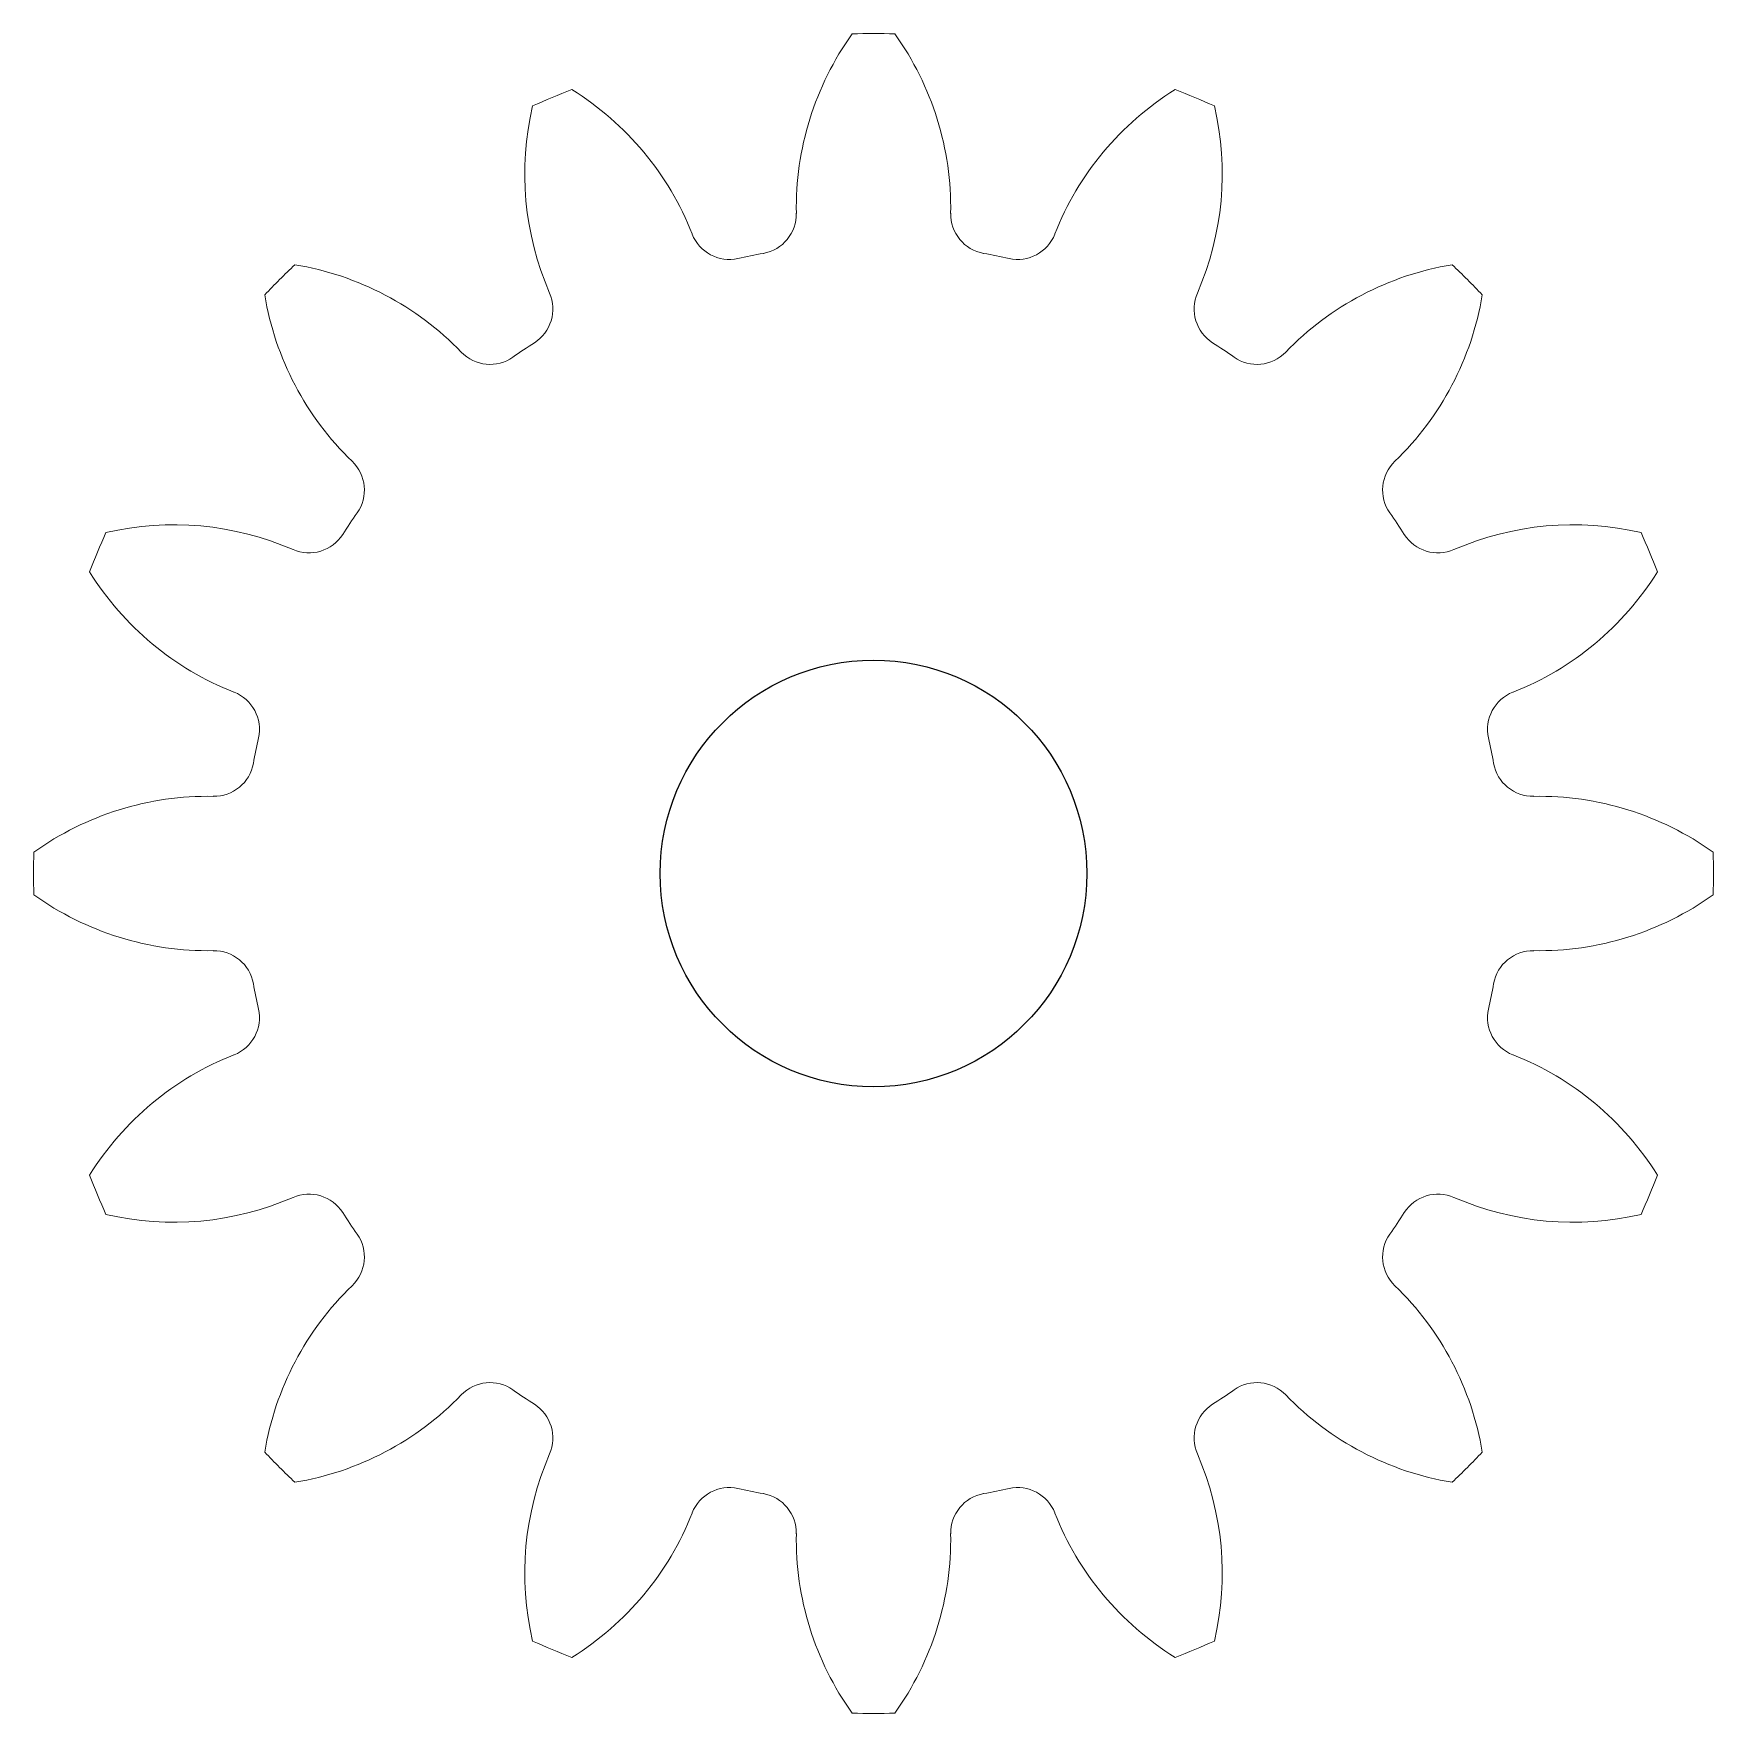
# Model space of a CAD drawing. Header units: millimetres. Extents: x -6.3 to 6.3, y -6.3 to 6.3.
import ezdxf

# ---------------------------------------------------------------- set-up
doc = ezdxf.new("R2010")
doc.units = ezdxf.units.MM

msp = doc.modelspace()

# ---------------------------------------------------------------- linework, layer by layer
at = {"color": 1}
msp.add_circle((0, 0), 1.6, dxfattribs=at)
at = {"color": 1, "linetype": 'Continuous', "lineweight": 15}
for centre, radius, start, end in [((0, 0), 6.3, 88.5447, 91.4553), ((1.661, 4.993), 2.24, 144.378, 181.0548), ((-1.661, 4.993), 2.24, 358.9452, 35.622), ((0, 0), 6.3, 111.0447, 113.9553), ((-3.445, 3.978), 2.24, 21.4452, 58.122), ((3.445, 3.978), 2.24, 121.878, 158.5548), ((0, 0), 6.3, 66.0447, 68.9553), ((-0.376, 5.249), 2.24, 166.878, 203.5548), ((0.376, 5.249), 2.24, 336.4452, 13.122), ((-0.879, 4.947), 0.3, 280.0732, 1.0548), ((1.081, 4.906), 0.3, 257.5732, 338.5548), ((0, 0), 6.3, 133.5447, 136.4553), ((-4.705, 2.356), 2.24, 43.9452, 80.622), ((0, 0), 4.724, 100.0732, 102.4268), ((0, 0), 4.724, 77.5732, 79.9268), ((4.705, 2.356), 2.24, 99.378, 136.0548), ((0, 0), 6.3, 43.5447, 46.4553), ((-2.356, 4.705), 2.24, 189.378, 226.0548), ((-2.705, 4.234), 0.3, 302.5732, 23.5548), ((2.356, 4.705), 2.24, 313.9452, 350.622), ((-2.876, 4.119), 0.3, 223.9452, 304.9268), ((0, 0), 4.724, 122.5732, 124.9268), ((0, 0), 4.724, 55.0732, 57.4268), ((2.876, 4.119), 0.3, 235.0732, 316.0548), ((-4.119, 2.876), 0.3, 325.0732, 46.0548), ((4.119, 2.876), 0.3, 133.9452, 214.9268), ((0, 0), 4.724, 145.0732, 147.4268), ((0, 0), 4.724, 32.5732, 34.9268), ((0, 0), 6.3, 156.0447, 158.9553), ((-5.249, 0.376), 2.24, 66.4452, 103.122), ((-4.234, 2.705), 0.3, 246.4452, 327.4268), ((4.234, 2.705), 0.3, 212.5732, 293.5548), ((5.249, 0.376), 2.24, 76.878, 113.5548), ((0, 0), 6.3, 21.0447, 23.9553), ((-3.978, 3.445), 2.24, 211.878, 248.5548), ((3.978, 3.445), 2.24, 291.4452, 328.122), ((-4.906, 1.081), 0.3, 347.5732, 68.5548), ((0, 0), 4.724, 167.5732, 169.9268), ((0, 0), 4.724, 10.0732, 12.4268), ((-4.947, 0.879), 0.3, 268.9452, 349.9268), ((4.947, 0.879), 0.3, 190.0732, 271.0548), ((-4.993, -1.661), 2.24, 88.9452, 125.622), ((4.993, -1.661), 2.24, 54.378, 91.0548), ((0, 0), 6.3, 178.5447, 181.4553), ((0, 0), 6.3, 358.5447, 1.4553), ((-4.993, 1.661), 2.24, 234.378, 271.0548), ((4.993, 1.661), 2.24, 268.9452, 305.622), ((-4.947, -0.879), 0.3, 10.0732, 91.0548), ((4.947, -0.879), 0.3, 88.9452, 169.9268), ((0, 0), 4.724, 190.0732, 192.4268), ((0, 0), 4.724, 347.5732, 349.9268), ((-4.906, -1.081), 0.3, 291.4452, 12.4268), ((4.906, -1.081), 0.3, 167.5732, 248.5548), ((-3.978, -3.445), 2.24, 111.4452, 148.122), ((3.978, -3.445), 2.24, 31.878, 68.5548), ((0, 0), 6.3, 201.0447, 203.9553), ((0, 0), 6.3, 336.0447, 338.9553), ((-5.249, -0.376), 2.24, 256.878, 293.5548), ((-4.234, -2.705), 0.3, 32.5732, 113.5548), ((4.234, -2.705), 0.3, 66.4452, 147.4268), ((5.249, -0.376), 2.24, 246.4452, 283.122), ((0, 0), 4.724, 212.5732, 214.9268), ((0, 0), 4.724, 325.0732, 327.4268), ((-4.119, -2.876), 0.3, 313.9452, 34.9268), ((-2.356, -4.705), 2.24, 133.9452, 170.622), ((2.356, -4.705), 2.24, 9.378, 46.0548), ((-2.876, -4.119), 0.3, 55.0732, 136.0548), ((0, 0), 4.724, 235.0732, 237.4268), ((0, 0), 4.724, 302.5732, 304.9268), ((-4.705, -2.356), 2.24, 279.378, 316.0548), ((-2.705, -4.234), 0.3, 336.4452, 57.4268), ((4.705, -2.356), 2.24, 223.9452, 260.622), ((0, 0), 6.3, 223.5447, 226.4553), ((-0.376, -5.249), 2.24, 156.4452, 193.122), ((0.376, -5.249), 2.24, 346.878, 23.5548), ((0, 0), 6.3, 313.5447, 316.4553), ((-1.081, -4.906), 0.3, 77.5732, 158.5548), ((0, 0), 4.724, 257.5732, 259.9268), ((-0.879, -4.947), 0.3, 358.9452, 79.9268), ((0.879, -4.947), 0.3, 100.0732, 181.0548), ((0, 0), 4.724, 280.0732, 282.4268), ((1.081, -4.906), 0.3, 21.4452, 102.4268), ((-3.445, -3.978), 2.24, 301.878, 338.5548), ((3.445, -3.978), 2.24, 201.4452, 238.122), ((1.661, -4.993), 2.24, 178.9452, 215.622), ((-1.661, -4.993), 2.24, 324.378, 1.0548), ((0, 0), 6.3, 246.0447, 248.9553), ((0, 0), 6.3, 291.0447, 293.9553), ((0, 0), 6.3, 268.5447, 271.4553)]:
    msp.add_arc(centre, radius, start, end, dxfattribs=at)
at = {"color": 1, "linetype": 'Continuous', "lineweight": 15, "extrusion": (0, 0, -1)}
for centre, start, end in [((-0.879, 4.947), 280.0732, 1.0548), ((1.081, 4.906), 257.5732, 338.5548), ((-2.705, 4.234), 302.5732, 23.5548), ((-4.906, 1.081), 347.5732, 68.5548), ((-4.119, -2.876), 313.9452, 34.9268), ((-2.876, -4.119), 55.0732, 136.0548), ((-2.705, -4.234), 336.4452, 57.4268)]:
    msp.add_arc(centre, 0.3, start, end, dxfattribs=at)

doc.saveas('drawing.dxf')
